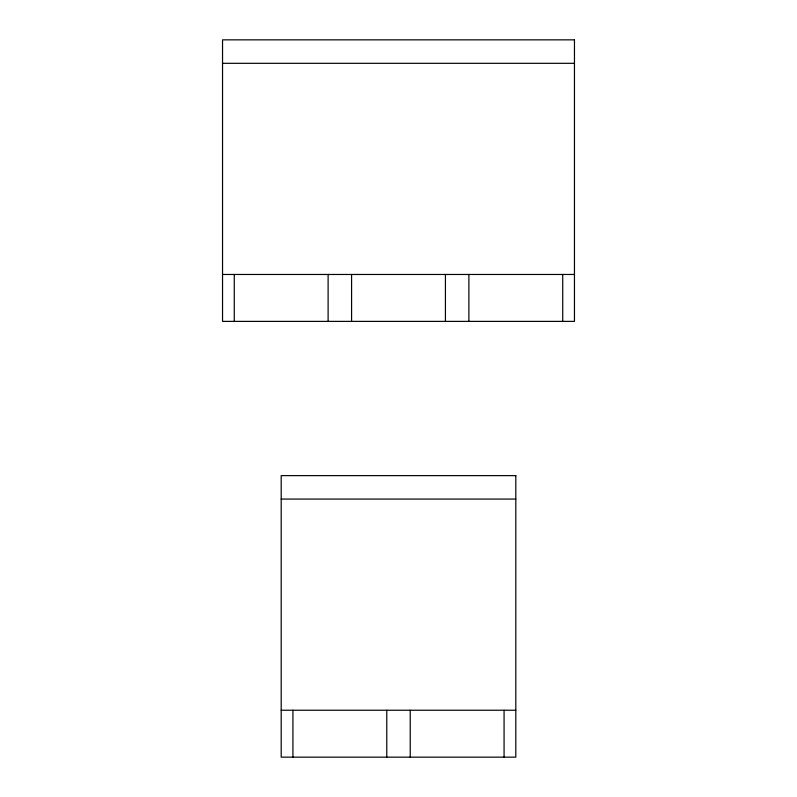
<?xml version="1.0" encoding="UTF-8"?>
<svg xmlns="http://www.w3.org/2000/svg" width="797" height="797" viewBox="0 0 797 797"><rect width="100%" height="100%" fill="white"/><g stroke="black" fill="none" stroke-linecap="round" stroke-linejoin="round"><path stroke-width="1.2" d="M222.542 63.312L574.458 63.312M222.542 274.467L574.458 274.467M281.192 499.071L515.808 499.071M281.192 710.227L515.808 710.227M562.732 274.467L562.732 321.38M504.073 710.227L504.073 757.15M468.885 274.467L468.885 321.38M445.423 274.467L445.423 321.38M410.226 710.227L410.226 757.15M386.774 710.227L386.774 757.15M351.577 274.467L351.577 321.38M328.115 274.467L328.115 321.38M292.927 710.227L292.927 757.15M234.268 274.467L234.268 321.38M574.458 39.85L222.542 39.85L222.542 321.38L574.458 321.38L574.458 39.85M515.808 475.62L281.192 475.62L281.192 757.15L515.808 757.15L515.808 475.62"/></g></svg>
